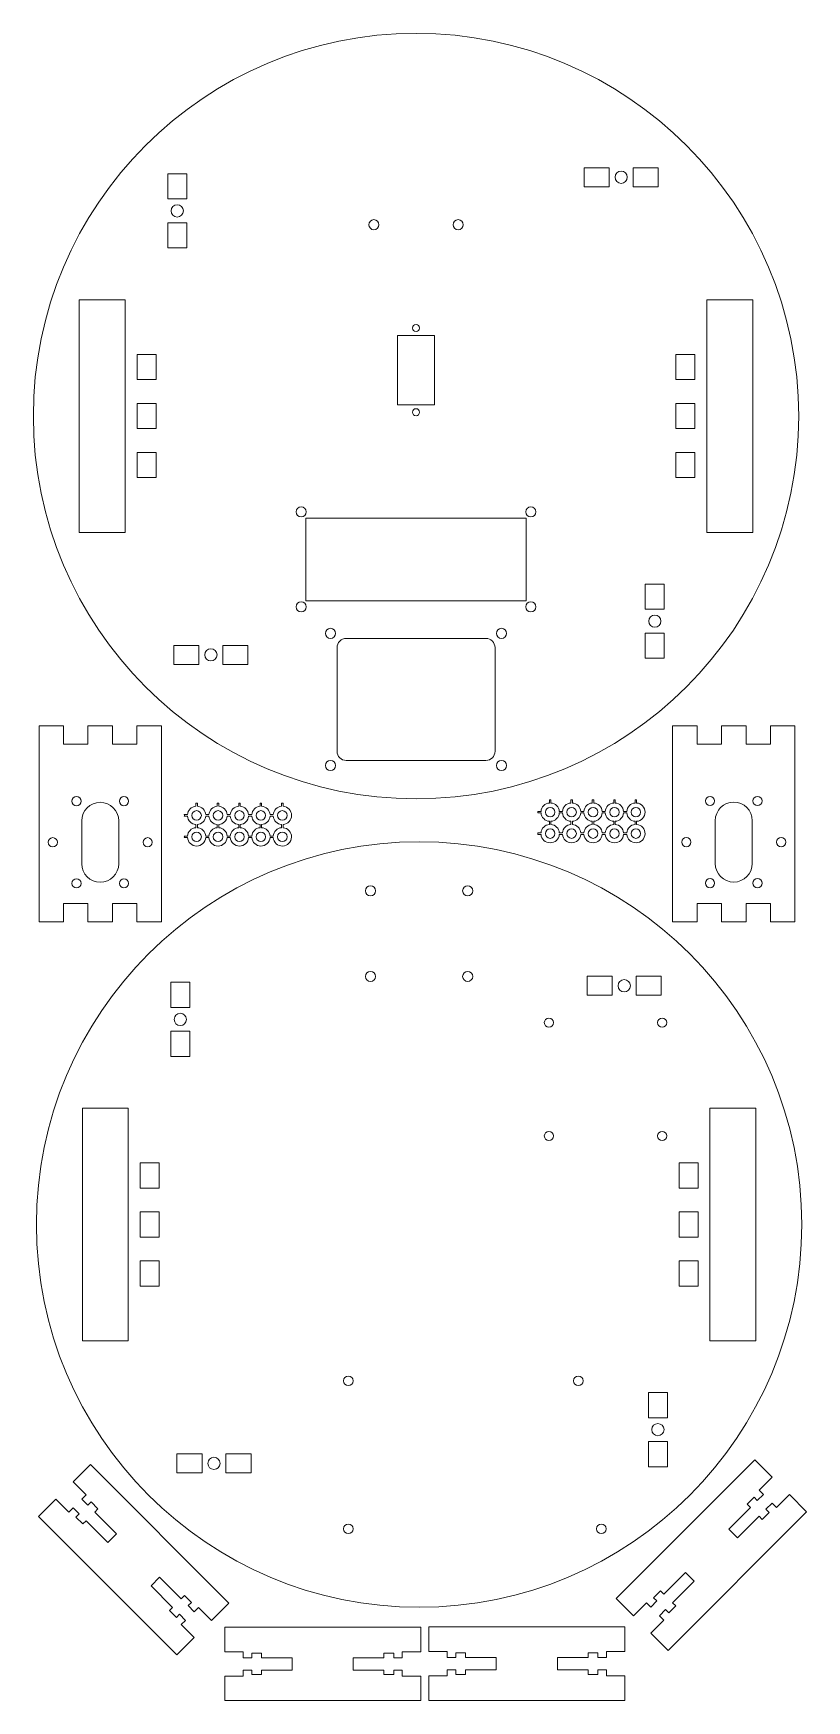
# Model space of a CAD drawing. Header units: millimetres. Extents: x 9 to 261, y 10 to 555.
import ezdxf

# ---------------------------------------------------------------- set-up
doc = ezdxf.new("R2010")
doc.units = ezdxf.units.MM

msp = doc.modelspace()

# ---------------------------------------------------------------- linework, layer by layer
at = {"color": 7, "linetype": 'Continuous', "lineweight": 15}
for p, q in [((52.79, 500.5), (52.79, 508.7)), ((52.79, 508.7), (58.99, 508.7)), ((58.99, 508.7), (58.99, 500.5)), ((188.79, 510.7), (196.99, 510.7)), ((188.79, 504.5), (188.79, 510.7)), ((196.99, 510.7), (196.99, 504.5)), ((204.79, 510.7), (212.99, 510.7)), ((204.79, 504.5), (204.79, 510.7)), ((212.99, 510.7), (212.99, 504.5)), ((196.99, 504.5), (188.79, 504.5)), ((212.99, 504.5), (204.79, 504.5)), ((58.99, 500.5), (52.79, 500.5)), ((52.79, 484.5), (52.79, 492.7)), ((52.79, 492.7), (58.99, 492.7)), ((58.99, 492.7), (58.99, 484.5)), ((58.99, 484.5), (52.79, 484.5)), ((38.89, 467.6), (23.89, 467.6)), ((23.89, 467.6), (23.89, 391.6)), ((38.89, 391.6), (38.89, 467.6)), ((228.89, 391.6), (228.89, 467.6)), ((228.89, 467.6), (243.89, 467.6)), ((243.89, 467.6), (243.89, 391.6)), ((139.89, 455.95), (127.89, 455.95)), ((127.89, 455.95), (127.89, 433.25)), ((139.89, 433.25), (139.89, 455.95)), ((42.79, 449.7), (48.99, 449.7)), ((42.79, 441.5), (42.79, 449.7)), ((48.99, 449.7), (48.99, 441.5)), ((218.79, 449.7), (218.79, 441.5)), ((224.99, 449.7), (218.79, 449.7)), ((224.99, 441.5), (224.99, 449.7)), ((48.99, 441.5), (42.79, 441.5)), ((218.79, 441.5), (224.99, 441.5)), ((42.79, 433.7), (48.99, 433.7)), ((42.79, 425.5), (42.79, 433.7)), ((48.99, 433.7), (48.99, 425.5)), ((127.89, 433.25), (139.89, 433.25)), ((224.99, 433.7), (218.79, 433.7)), ((218.79, 433.7), (218.79, 425.5)), ((224.99, 425.5), (224.99, 433.7)), ((48.99, 425.5), (42.79, 425.5)), ((218.79, 425.5), (224.99, 425.5)), ((42.79, 417.7), (48.99, 417.7)), ((42.79, 409.5), (42.79, 417.7)), ((48.99, 417.7), (48.99, 409.5)), ((224.99, 417.7), (218.79, 417.7)), ((218.79, 417.7), (218.79, 409.5)), ((224.99, 409.5), (224.99, 417.7)), ((48.99, 409.5), (42.79, 409.5)), ((218.79, 409.5), (224.99, 409.5)), ((169.89, 396.29), (97.89, 396.29)), ((97.89, 396.29), (97.89, 369.29)), ((169.89, 369.29), (169.89, 396.29)), ((23.89, 391.6), (38.89, 391.6)), ((243.89, 391.6), (228.89, 391.6)), ((208.79, 374.7), (214.99, 374.7)), ((208.79, 366.5), (208.79, 374.7)), ((214.99, 374.7), (214.99, 366.5)), ((97.89, 369.29), (169.89, 369.29)), ((214.99, 366.5), (208.79, 366.5)), ((54.79, 354.7), (62.99, 354.7)), ((54.79, 348.5), (54.79, 354.7)), ((62.99, 354.7), (62.99, 348.5)), ((70.79, 354.7), (78.99, 354.7)), ((70.79, 348.5), (70.79, 354.7)), ((78.99, 354.7), (78.99, 348.5)), ((108.09, 353.98), (108.09, 320.1)), ((156.7, 356.98), (111.09, 356.98)), ((159.7, 320.1), (159.7, 353.98)), ((208.79, 358.7), (214.99, 358.7)), ((208.79, 350.5), (208.79, 358.7)), ((214.99, 358.7), (214.99, 350.5)), ((214.99, 350.5), (208.79, 350.5)), ((62.99, 348.5), (54.79, 348.5)), ((78.99, 348.5), (70.79, 348.5)), ((18.74, 328.4), (10.74, 328.4)), ((10.74, 328.4), (10.74, 264.4)), ((18.74, 322.4), (18.74, 328.4)), ((26.74, 328.4), (26.74, 322.4)), ((34.74, 328.4), (26.74, 328.4)), ((34.74, 322.4), (34.74, 328.4)), ((42.74, 328.4), (42.74, 322.4)), ((50.74, 328.4), (42.74, 328.4)), ((50.74, 264.4), (50.74, 328.4)), ((225.68, 328.45), (217.68, 328.45)), ((217.68, 328.45), (217.68, 264.45)), ((225.68, 322.45), (225.68, 328.45)), ((233.68, 328.45), (233.68, 322.45)), ((241.68, 328.45), (233.68, 328.45)), ((241.68, 322.45), (241.68, 328.45)), ((249.68, 328.45), (249.68, 322.45)), ((257.68, 328.45), (249.68, 328.45)), ((257.68, 264.45), (257.68, 328.45)), ((26.74, 322.4), (18.74, 322.4)), ((42.74, 322.4), (34.74, 322.4)), ((233.68, 322.45), (225.68, 322.45)), ((249.68, 322.45), (241.68, 322.45)), ((111.09, 317.1), (156.7, 317.1)), ((61.97, 303.18), (61.97, 302.16)), ((62.47, 302.16), (62.47, 303.18)), ((68.97, 303.18), (68.97, 302.16)), ((69.47, 302.16), (69.47, 303.18)), ((75.97, 303.18), (75.97, 302.16)), ((76.47, 302.16), (76.47, 303.18)), ((82.97, 303.18), (82.97, 302.16)), ((83.47, 302.16), (83.47, 303.18)), ((89.97, 303.18), (89.97, 302.16)), ((90.47, 302.16), (90.47, 303.18)), ((174.72, 300.48), (173.7, 300.48)), ((173.7, 299.98), (174.72, 299.98)), ((177.46, 304.24), (177.46, 303.22)), ((177.96, 303.22), (177.96, 304.24)), ((181.72, 300.48), (180.7, 300.48)), ((180.7, 299.98), (181.72, 299.98)), ((184.46, 304.24), (184.46, 303.22)), ((184.96, 303.22), (184.96, 304.24)), ((188.72, 300.48), (187.7, 300.48)), ((187.7, 299.98), (188.72, 299.98)), ((191.46, 304.24), (191.46, 303.22)), ((191.96, 303.22), (191.96, 304.24)), ((195.72, 300.48), (194.7, 300.48)), ((194.7, 299.98), (195.72, 299.98)), ((198.46, 304.24), (198.46, 303.22)), ((198.96, 303.22), (198.96, 304.24)), ((202.72, 300.48), (201.7, 300.48)), ((201.7, 299.98), (202.72, 299.98)), ((205.46, 304.24), (205.46, 303.22)), ((205.96, 303.22), (205.96, 304.24)), ((24.69, 297.4), (24.69, 283.4)), ((36.79, 283.4), (36.79, 297.4)), ((59.23, 299.42), (58.21, 299.42)), ((58.21, 298.92), (59.23, 298.92)), ((61.97, 296.18), (61.97, 295.16)), ((62.47, 295.16), (62.47, 296.18)), ((66.23, 299.42), (65.21, 299.42)), ((65.21, 298.92), (66.23, 298.92)), ((68.97, 296.18), (68.97, 295.16)), ((69.47, 295.16), (69.47, 296.18)), ((73.23, 299.42), (72.21, 299.42)), ((72.21, 298.92), (73.23, 298.92)), ((75.97, 296.18), (75.97, 295.16)), ((76.47, 295.16), (76.47, 296.18)), ((80.23, 299.42), (79.21, 299.42)), ((79.21, 298.92), (80.23, 298.92)), ((82.97, 296.18), (82.97, 295.16)), ((83.47, 295.16), (83.47, 296.18)), ((87.23, 299.42), (86.21, 299.42)), ((86.21, 298.92), (87.23, 298.92)), ((89.97, 296.18), (89.97, 295.16)), ((90.47, 295.16), (90.47, 296.18)), ((177.46, 297.24), (177.46, 296.22)), ((177.96, 296.22), (177.96, 297.24)), ((184.46, 297.24), (184.46, 296.22)), ((184.96, 296.22), (184.96, 297.24)), ((191.46, 297.24), (191.46, 296.22)), ((191.96, 296.22), (191.96, 297.24)), ((198.46, 297.24), (198.46, 296.22)), ((198.96, 296.22), (198.96, 297.24)), ((205.46, 297.24), (205.46, 296.22)), ((205.96, 296.22), (205.96, 297.24)), ((231.63, 297.45), (231.63, 283.45)), ((243.73, 283.45), (243.73, 297.45)), ((59.23, 292.42), (58.21, 292.42)), ((58.21, 291.92), (59.23, 291.92)), ((66.23, 292.42), (65.21, 292.42)), ((65.21, 291.92), (66.23, 291.92)), ((73.23, 292.42), (72.21, 292.42)), ((72.21, 291.92), (73.23, 291.92)), ((80.23, 292.42), (79.21, 292.42)), ((79.21, 291.92), (80.23, 291.92)), ((87.23, 292.42), (86.21, 292.42)), ((86.21, 291.92), (87.23, 291.92)), ((174.72, 293.48), (173.7, 293.48)), ((173.7, 292.98), (174.72, 292.98)), ((181.72, 293.48), (180.7, 293.48)), ((180.7, 292.98), (181.72, 292.98)), ((188.72, 293.48), (187.7, 293.48)), ((187.7, 292.98), (188.72, 292.98)), ((195.72, 293.48), (194.7, 293.48)), ((194.7, 292.98), (195.72, 292.98)), ((202.72, 293.48), (201.7, 293.48)), ((201.7, 292.98), (202.72, 292.98)), ((18.74, 270.4), (26.74, 270.4)), ((18.74, 264.4), (18.74, 270.4)), ((26.74, 270.4), (26.74, 264.4)), ((34.74, 270.4), (42.74, 270.4)), ((34.74, 264.4), (34.74, 270.4)), ((42.74, 270.4), (42.74, 264.4)), ((225.68, 270.45), (233.68, 270.45)), ((225.68, 264.45), (225.68, 270.45)), ((233.68, 270.45), (233.68, 264.45)), ((241.68, 270.45), (249.68, 270.45)), ((241.68, 264.45), (241.68, 270.45)), ((249.68, 270.45), (249.68, 264.45)), ((10.74, 264.4), (18.74, 264.4)), ((26.74, 264.4), (34.74, 264.4)), ((42.74, 264.4), (50.74, 264.4)), ((217.68, 264.45), (225.68, 264.45)), ((233.68, 264.45), (241.68, 264.45)), ((249.68, 264.45), (257.68, 264.45)), ((189.8, 246.65), (198, 246.65)), ((189.8, 240.45), (189.8, 246.65)), ((198, 246.65), (198, 240.45)), ((205.8, 246.65), (214, 246.65)), ((205.8, 240.45), (205.8, 246.65)), ((214, 246.65), (214, 240.45)), ((53.8, 236.45), (53.8, 244.65)), ((53.8, 244.65), (60, 244.65)), ((60, 244.65), (60, 236.45)), ((198, 240.45), (189.8, 240.45)), ((214, 240.45), (205.8, 240.45)), ((60, 236.45), (53.8, 236.45)), ((53.8, 220.45), (53.8, 228.65)), ((53.8, 228.65), (60, 228.65)), ((60, 228.65), (60, 220.45)), ((60, 220.45), (53.8, 220.45)), ((39.9, 203.55), (24.9, 203.55)), ((24.9, 203.55), (24.9, 127.55)), ((39.9, 127.55), (39.9, 203.55)), ((229.9, 127.55), (229.9, 203.55)), ((229.9, 203.55), (244.9, 203.55)), ((244.9, 203.55), (244.9, 127.55)), ((43.8, 185.65), (50, 185.65)), ((43.8, 177.45), (43.8, 185.65)), ((50, 185.65), (50, 177.45)), ((219.8, 185.65), (219.8, 177.45)), ((226, 185.65), (219.8, 185.65)), ((226, 177.45), (226, 185.65)), ((50, 177.45), (43.8, 177.45)), ((219.8, 177.45), (226, 177.45)), ((43.8, 169.65), (50, 169.65)), ((43.8, 161.45), (43.8, 169.65)), ((50, 169.65), (50, 161.45)), ((226, 169.65), (219.8, 169.65)), ((219.8, 169.65), (219.8, 161.45)), ((226, 161.45), (226, 169.65)), ((50, 161.45), (43.8, 161.45)), ((219.8, 161.45), (226, 161.45)), ((43.8, 153.65), (50, 153.65)), ((43.8, 145.45), (43.8, 153.65)), ((50, 153.65), (50, 145.45)), ((226, 153.65), (219.8, 153.65)), ((219.8, 153.65), (219.8, 145.45)), ((226, 145.45), (226, 153.65)), ((50, 145.45), (43.8, 145.45)), ((219.8, 145.45), (226, 145.45)), ((24.9, 127.55), (39.9, 127.55)), ((244.9, 127.55), (229.9, 127.55)), ((209.8, 110.65), (216, 110.65)), ((209.8, 102.45), (209.8, 110.65)), ((216, 110.65), (216, 102.45)), ((216, 102.45), (209.8, 102.45)), ((209.8, 94.65), (216, 94.65)), ((209.8, 86.45), (209.8, 94.65)), ((216, 94.65), (216, 86.45)), ((27.53, 87.18), (21.87, 81.53)), ((72.78, 41.93), (27.53, 87.18)), ((55.8, 90.65), (64, 90.65)), ((55.8, 84.45), (55.8, 90.65)), ((64, 90.65), (64, 84.45)), ((71.8, 90.65), (80, 90.65)), ((71.8, 84.45), (71.8, 90.65)), ((80, 90.65), (80, 84.45)), ((244.52, 88.69), (199.27, 43.44)), ((250.18, 83.03), (244.52, 88.69)), ((64, 84.45), (55.8, 84.45)), ((80, 84.45), (71.8, 84.45)), ((216, 86.45), (209.8, 86.45)), ((245.94, 78.79), (250.18, 83.03)), ((21.87, 81.53), (26.11, 77.28)), ((26.11, 77.28), (24.7, 75.87)), ((242.05, 74.19), (244.31, 76.46)), ((244.31, 76.46), (245.37, 75.4)), ((245.37, 75.4), (247.35, 77.38)), ((247.35, 77.38), (245.94, 78.79)), ((255.84, 77.38), (251.59, 73.13)), ((261.49, 71.72), (255.84, 77.38)), ((16.21, 75.87), (10.56, 70.21)), ((20.46, 71.63), (16.21, 75.87)), ((21.87, 73.04), (20.46, 71.63)), ((23.85, 71.06), (21.87, 73.04)), ((22.79, 70), (23.85, 71.06)), ((24.7, 75.87), (26.68, 73.89)), ((26.68, 73.89), (27.74, 74.95)), ((27.74, 74.95), (30, 72.69)), ((30, 72.69), (28.94, 71.63)), ((28.94, 71.63), (36.01, 64.56)), ((216.24, 26.47), (261.49, 71.72)), ((236.04, 66.06), (243.11, 73.13)), ((243.11, 73.13), (242.05, 74.19)), ((249.26, 71.51), (247, 69.25)), ((250.18, 74.55), (248.2, 72.57)), ((248.2, 72.57), (249.26, 71.51)), ((251.59, 73.13), (250.18, 74.55)), ((10.56, 70.21), (55.81, 24.96)), ((25.05, 67.74), (22.79, 70)), ((26.11, 68.8), (25.05, 67.74)), ((33.18, 61.73), (26.11, 68.8)), ((238.87, 63.23), (236.04, 66.06)), ((245.94, 70.31), (238.87, 63.23)), ((247, 69.25), (245.94, 70.31)), ((36.01, 64.56), (33.18, 61.73)), ((47.33, 47.59), (50.15, 50.41)), ((50.15, 50.41), (57.23, 43.34)), ((214.82, 44.85), (221.89, 51.92)), ((224.72, 49.09), (217.65, 42.02)), ((221.89, 51.92), (224.72, 49.09)), ((54.4, 40.51), (47.33, 47.59)), ((57.23, 43.34), (58.29, 44.4)), ((58.29, 44.4), (60.55, 42.14)), ((211.5, 43.65), (213.76, 45.91)), ((212.56, 42.59), (211.5, 43.65)), ((213.76, 45.91), (214.82, 44.85)), ((53.34, 39.45), (54.4, 40.51)), ((55.6, 37.19), (53.34, 39.45)), ((56.66, 38.25), (55.6, 37.19)), ((58.64, 36.27), (56.66, 38.25)), ((60.55, 42.14), (59.49, 41.08)), ((59.49, 41.08), (61.47, 39.1)), ((61.47, 39.1), (62.88, 40.51)), ((62.88, 40.51), (67.12, 36.27)), ((67.12, 36.27), (72.78, 41.93)), ((199.27, 43.44), (204.92, 37.78)), ((204.92, 37.78), (209.17, 42.02)), ((209.17, 42.02), (210.58, 40.61)), ((210.58, 40.61), (212.56, 42.59)), ((215.39, 39.76), (213.41, 37.78)), ((216.45, 38.7), (215.39, 39.76)), ((218.71, 40.96), (216.45, 38.7)), ((217.65, 42.02), (218.71, 40.96)), ((57.23, 34.86), (58.64, 36.27)), ((61.47, 30.62), (57.23, 34.86)), ((71.41, 34.04), (71.41, 26.04)), ((135.41, 34.04), (71.41, 34.04)), ((135.41, 26.04), (135.41, 34.04)), ((138.09, 34.12), (138.09, 26.12)), ((202.09, 34.12), (138.09, 34.12)), ((202.09, 26.12), (202.09, 34.12)), ((214.82, 36.36), (210.58, 32.12)), ((213.41, 37.78), (214.82, 36.36)), ((55.81, 24.96), (61.47, 30.62)), ((210.58, 32.12), (216.24, 26.47)), ((71.41, 26.04), (77.41, 26.04)), ((77.41, 26.04), (77.41, 24.04)), ((77.41, 24.04), (80.21, 24.04)), ((80.21, 25.54), (83.41, 25.54)), ((80.21, 24.04), (80.21, 25.54)), ((83.41, 25.54), (83.41, 24.04)), ((83.41, 24.04), (93.41, 24.04)), ((93.41, 24.04), (93.41, 20.04)), ((113.41, 24.04), (123.41, 24.04)), ((113.41, 20.04), (113.41, 24.04)), ((123.41, 25.54), (126.61, 25.54)), ((123.41, 24.04), (123.41, 25.54)), ((126.61, 25.54), (126.61, 24.04)), ((126.61, 24.04), (129.41, 24.04)), ((129.41, 26.04), (135.41, 26.04)), ((129.41, 24.04), (129.41, 26.04)), ((138.09, 26.12), (144.09, 26.12)), ((144.09, 26.12), (144.09, 24.12)), ((144.09, 24.12), (146.89, 24.12)), ((146.89, 25.62), (150.09, 25.62)), ((146.89, 24.12), (146.89, 25.62)), ((150.09, 25.62), (150.09, 24.12)), ((150.09, 24.12), (160.09, 24.12)), ((160.09, 24.12), (160.09, 20.12)), ((180.09, 24.12), (190.09, 24.12)), ((180.09, 20.12), (180.09, 24.12)), ((190.09, 25.62), (193.29, 25.62)), ((190.09, 24.12), (190.09, 25.62)), ((193.29, 25.62), (193.29, 24.12)), ((193.29, 24.12), (196.09, 24.12)), ((196.09, 26.12), (202.09, 26.12)), ((196.09, 24.12), (196.09, 26.12)), ((71.41, 18.04), (71.41, 10.04)), ((77.41, 18.04), (71.41, 18.04)), ((77.41, 20.04), (77.41, 18.04)), ((80.21, 20.04), (77.41, 20.04)), ((80.21, 18.54), (80.21, 20.04)), ((83.41, 18.54), (80.21, 18.54)), ((83.41, 20.04), (83.41, 18.54)), ((93.41, 20.04), (83.41, 20.04)), ((123.41, 20.04), (113.41, 20.04)), ((123.41, 18.54), (123.41, 20.04)), ((126.61, 18.54), (123.41, 18.54)), ((126.61, 20.04), (126.61, 18.54)), ((129.41, 20.04), (126.61, 20.04)), ((129.41, 18.04), (129.41, 20.04)), ((135.41, 18.04), (129.41, 18.04)), ((135.41, 10.04), (135.41, 18.04)), ((138.09, 18.12), (138.09, 10.12)), ((144.09, 18.12), (138.09, 18.12)), ((144.09, 20.12), (144.09, 18.12)), ((146.89, 20.12), (144.09, 20.12)), ((146.89, 18.62), (146.89, 20.12)), ((150.09, 18.62), (146.89, 18.62)), ((150.09, 20.12), (150.09, 18.62)), ((160.09, 20.12), (150.09, 20.12)), ((190.09, 20.12), (180.09, 20.12)), ((190.09, 18.62), (190.09, 20.12)), ((193.29, 18.62), (190.09, 18.62)), ((193.29, 20.12), (193.29, 18.62)), ((196.09, 20.12), (193.29, 20.12)), ((196.09, 18.12), (196.09, 20.12)), ((202.09, 18.12), (196.09, 18.12)), ((202.09, 10.12), (202.09, 18.12)), ((71.41, 10.04), (135.41, 10.04)), ((138.09, 10.12), (202.09, 10.12))]:
    msp.add_line(p, q, dxfattribs=at)
for centre, radius in [((133.89, 429.6), 125), ((200.89, 507.6), 2), ((55.89, 496.6), 2), ((120.14, 492.1), 1.65), ((147.64, 492.1), 1.65), ((133.89, 458.35), 1.15), ((133.89, 430.85), 1.15), ((96.39, 398.29), 1.65), ((171.39, 398.29), 1.65), ((96.39, 367.29), 1.65), ((171.39, 367.29), 1.65), ((105.95, 358.63), 1.65), ((161.83, 358.63), 1.65), ((211.89, 362.6), 2), ((66.89, 351.6), 2), ((105.95, 315.45), 1.65), ((161.83, 315.45), 1.65), ((22.99, 303.83), 1.5), ((38.49, 303.83), 1.5), ((229.93, 303.88), 1.5), ((245.43, 303.88), 1.5), ((62.22, 299.17), 1.55), ((69.22, 299.17), 1.55), ((76.22, 299.17), 1.55), ((83.22, 299.17), 1.55), ((90.22, 299.17), 1.55), ((177.71, 300.23), 1.55), ((184.71, 300.23), 1.55), ((191.71, 300.23), 1.55), ((198.71, 300.23), 1.55), ((205.71, 300.23), 1.55), ((177.71, 293.23), 1.55), ((184.71, 293.23), 1.55), ((191.71, 293.23), 1.55), ((198.71, 293.23), 1.55), ((205.71, 293.23), 1.55), ((134.9, 165.55), 125), ((15.24, 290.4), 1.5), ((46.24, 290.4), 1.5), ((62.22, 292.17), 1.55), ((69.22, 292.17), 1.55), ((76.22, 292.17), 1.55), ((83.22, 292.17), 1.55), ((90.22, 292.17), 1.55), ((222.18, 290.45), 1.5), ((253.18, 290.45), 1.5), ((22.99, 276.98), 1.5), ((38.49, 276.98), 1.5), ((229.93, 277.03), 1.5), ((245.43, 277.03), 1.5), ((119.02, 274.52), 1.65), ((150.77, 274.52), 1.65), ((119.02, 246.58), 1.65), ((150.77, 246.58), 1.65), ((201.9, 243.55), 2), ((56.9, 232.55), 2), ((177.3, 231.48), 1.5), ((214.3, 231.48), 1.5), ((177.3, 194.48), 1.5), ((214.3, 194.48), 1.5), ((111.78, 114.49), 1.56), ((186.92, 114.49), 1.56), ((212.9, 98.55), 2), ((67.9, 87.55), 2), ((111.78, 66.16), 1.56), ((194.41, 66.16), 1.56)]:
    msp.add_circle(centre, radius, dxfattribs=at)
for centre, radius, start, end in [((111.09, 353.98), 3, 90, 180), ((156.7, 353.98), 3, 0, 90), ((111.09, 320.1), 3, 180, 270), ((156.7, 320.1), 3, 270, 0), ((30.74, 297.4), 6.05, 0, 180), ((62.22, 299.17), 3, 94.7802, 175.2198), ((62.22, 306.17), 3, 265.2198, 274.7802), ((62.22, 299.17), 3, 4.7802, 85.2198), ((69.22, 299.17), 3, 94.7802, 175.2198), ((69.22, 306.17), 3, 265.2198, 274.7802), ((69.22, 299.17), 3, 4.7802, 85.2198), ((76.22, 299.17), 3, 94.7802, 175.2198), ((76.22, 306.17), 3, 265.2198, 274.7802), ((76.22, 299.17), 3, 4.7802, 85.2198), ((83.22, 299.17), 3, 94.7802, 175.2198), ((83.22, 306.17), 3, 265.2198, 274.7802), ((83.22, 299.17), 3, 4.7802, 85.2198), ((90.22, 299.17), 3, 94.7802, 175.2198), ((90.22, 306.17), 3, 265.2198, 274.7802), ((90.22, 299.17), 3, 274.7802, 85.2198), ((170.71, 300.23), 3, 355.2198, 4.7802), ((177.71, 300.23), 3, 94.7802, 175.2198), ((177.71, 300.23), 3, 184.7802, 265.2198), ((177.71, 307.23), 3, 265.2198, 274.7802), ((177.71, 300.23), 3, 4.7802, 85.2198), ((177.71, 300.23), 3, 274.7802, 355.2198), ((184.71, 300.23), 3, 94.7802, 175.2198), ((184.71, 300.23), 3, 184.7802, 265.2198), ((184.71, 307.23), 3, 265.2198, 274.7802), ((184.71, 300.23), 3, 4.7802, 85.2198), ((184.71, 300.23), 3, 274.7802, 355.2198), ((191.71, 300.23), 3, 94.7802, 175.2198), ((191.71, 300.23), 3, 184.7802, 265.2198), ((191.71, 307.23), 3, 265.2198, 274.7802), ((191.71, 300.23), 3, 4.7802, 85.2198), ((191.71, 300.23), 3, 274.7802, 355.2198), ((198.71, 300.23), 3, 94.7802, 175.2198), ((198.71, 300.23), 3, 184.7802, 265.2198), ((198.71, 307.23), 3, 265.2198, 274.7802), ((198.71, 300.23), 3, 4.7802, 85.2198), ((198.71, 300.23), 3, 274.7802, 355.2198), ((205.71, 300.23), 3, 94.7802, 175.2198), ((205.71, 300.23), 3, 184.7802, 265.2198), ((205.71, 307.23), 3, 265.2198, 274.7802), ((205.71, 300.23), 3, 274.7802, 85.2198), ((237.68, 297.45), 6.05, 0, 180), ((55.22, 299.17), 3, 355.2198, 4.7802), ((62.22, 299.17), 3, 184.7802, 265.2198), ((62.22, 292.17), 3, 94.7802, 175.2198), ((62.22, 299.17), 3, 274.7802, 355.2198), ((62.22, 292.17), 3, 4.7802, 85.2198), ((69.22, 299.17), 3, 184.7802, 265.2198), ((69.22, 292.17), 3, 94.7802, 175.2198), ((69.22, 299.17), 3, 274.7802, 355.2198), ((69.22, 292.17), 3, 4.7802, 85.2198), ((76.22, 299.17), 3, 184.7802, 265.2198), ((76.22, 292.17), 3, 94.7802, 175.2198), ((76.22, 299.17), 3, 274.7802, 355.2198), ((76.22, 292.17), 3, 4.7802, 85.2198), ((83.22, 299.17), 3, 184.7802, 265.2198), ((83.22, 292.17), 3, 94.7802, 175.2198), ((83.22, 299.17), 3, 274.7802, 355.2198), ((83.22, 292.17), 3, 4.7802, 85.2198), ((90.22, 299.17), 3, 184.7802, 265.2198), ((90.22, 292.17), 3, 94.7802, 175.2198), ((90.22, 292.17), 3, 184.7802, 85.2198), ((177.71, 293.23), 3, 94.7802, 175.2198), ((177.71, 293.23), 3, 4.7802, 85.2198), ((184.71, 293.23), 3, 94.7802, 175.2198), ((184.71, 293.23), 3, 4.7802, 85.2198), ((191.71, 293.23), 3, 94.7802, 175.2198), ((191.71, 293.23), 3, 4.7802, 85.2198), ((198.71, 293.23), 3, 94.7802, 175.2198), ((198.71, 293.23), 3, 4.7802, 85.2198), ((205.71, 293.23), 3, 94.7802, 175.2198), ((205.71, 293.23), 3, 184.7802, 85.2198), ((55.22, 292.17), 3, 355.2198, 4.7802), ((62.22, 292.17), 3, 184.7802, 355.2198), ((69.22, 292.17), 3, 184.7802, 355.2198), ((76.22, 292.17), 3, 184.7802, 355.2198), ((83.22, 292.17), 3, 184.7802, 355.2198), ((170.71, 293.23), 3, 355.2198, 4.7802), ((177.71, 293.23), 3, 184.7802, 355.2198), ((184.71, 293.23), 3, 184.7802, 355.2198), ((191.71, 293.23), 3, 184.7802, 355.2198), ((198.71, 293.23), 3, 184.7802, 355.2198), ((30.74, 283.4), 6.05, 180, 0), ((237.68, 283.45), 6.05, 180, 0)]:
    msp.add_arc(centre, radius, start, end, dxfattribs=at)

doc.saveas('drawing.dxf')
